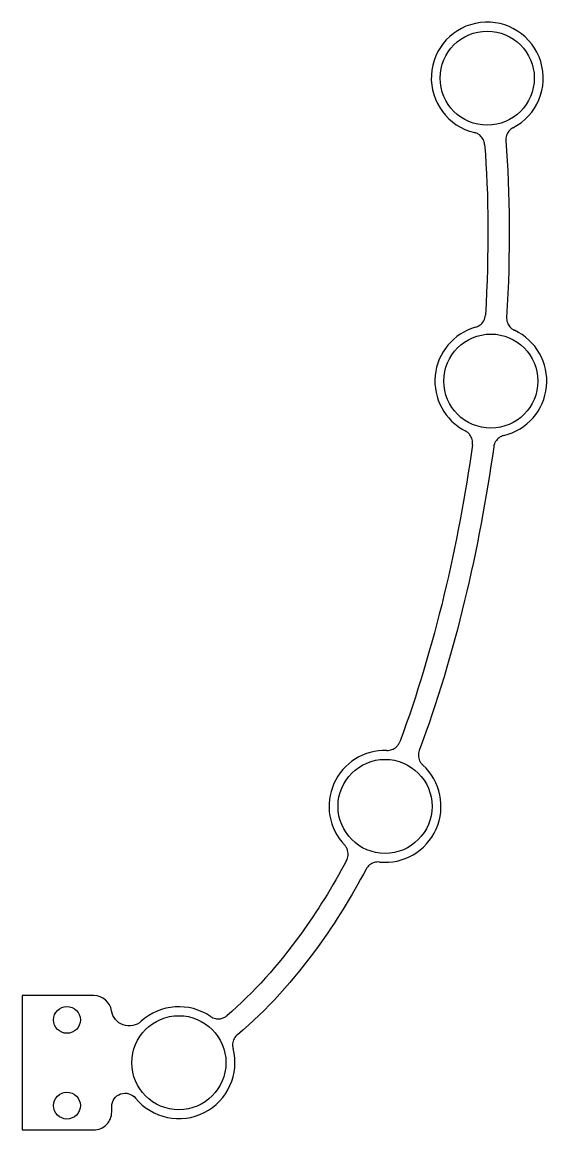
# Model space of a CAD drawing. Header units: millimetres. Extents: x 0 to 117, y 0 to 247.
import ezdxf

# ---------------------------------------------------------------- set-up
doc = ezdxf.new("R2010")
doc.units = ezdxf.units.MM

msp = doc.modelspace()

# ---------------------------------------------------------------- linework, layer by layer
msp.add_lwpolyline([(42.07, 25.31, 0.347713), (26.6, 24.25, -0.597955), (19.95, 26.61, 0.370239), (16, 30), (0, 30), (0, 0), (16, 0, 0.414214), (20, 4), (20, 5.19, -0.704978), (25.32, 7.09, 0.806071), (47.09, 18.18)], format="xyb")
for centre, radius in [((103.85, 234.94), 10.5), ((104.66, 167.26), 10.5), ((81.03, 72.26), 10.5), ((10, 24.57), 3), ((35, 15), 10.5), ((10, 5.42), 3)]:
    msp.add_circle(centre, radius)
for centre, start, end in [((103.85, 234.94), 297.3622, 256.6977), ((104.66, 167.26), 105.7721, 242.834), ((104.66, 167.26), 283.4695, 65.1359), ((81.03, 72.26), 88.1775, 223.5918), ((81.03, 72.26), 264.2515, 47.5298)]:
    msp.add_arc(centre, 12.5, start, end)
for points, knots in [([(103.27, 220.09), (103.24, 220.48), (103.14, 220.86), (102.78, 221.56), (102.54, 221.87), (102.06, 222.28), (101.86, 222.42), (101.43, 222.64), (101.21, 222.72), (100.97, 222.78)], [0, 0, 0, 0, 0.1171933, 0.1171933, 0.2343867, 0.2343867, 0.3064735, 0.3064735, 0.3785603, 0.3785603, 0.3785603, 0.3785603]), ([(109.6, 223.84), (109.25, 223.66), (108.94, 223.41), (108.43, 222.82), (108.24, 222.47), (108, 221.72), (107.95, 221.32), (107.98, 220.93)], [0, 0, 0, 0, 0.1171933, 0.1171933, 0.2343867, 0.2343867, 0.3536989, 0.3536989, 0.3536989, 0.3536989]), ([(101.26, 179.29), (101.64, 179.4), (101.99, 179.57), (102.6, 180.06), (102.86, 180.35), (103.17, 180.89), (103.26, 181.11), (103.39, 181.55), (103.43, 181.77), (103.44, 182)], [0, 0, 0, 0, 0.1171933, 0.1171933, 0.2343867, 0.2343867, 0.3031614, 0.3031614, 0.3719362, 0.3719362, 0.3719362, 0.3719362]), ([(108.18, 181.5), (108.16, 181.11), (108.21, 180.72), (108.47, 179.98), (108.66, 179.64), (109.06, 179.19), (109.21, 179.05), (109.55, 178.8), (109.73, 178.69), (109.92, 178.6)], [0, 0, 0, 0, 0.1171933, 0.1171933, 0.2343867, 0.2343867, 0.297041, 0.297041, 0.3596953, 0.3596953, 0.3596953, 0.3596953]), ([(100.55, 153.05), (100.61, 153.44), (100.59, 153.83), (100.39, 154.59), (100.22, 154.95), (99.85, 155.44), (99.7, 155.61), (99.35, 155.91), (99.16, 156.03), (98.95, 156.14)], [0, 0, 0, 0, 0.1171933, 0.1171933, 0.2343867, 0.2343867, 0.3030168, 0.3030168, 0.371647, 0.371647, 0.371647, 0.371647]), ([(107.57, 155.1), (107.19, 155.01), (106.83, 154.85), (106.2, 154.39), (105.93, 154.1), (105.61, 153.59), (105.52, 153.41), (105.38, 153.01), (105.33, 152.81), (105.3, 152.6)], [0, 0, 0, 0, 0.1171933, 0.1171933, 0.2343867, 0.2343867, 0.297177, 0.297177, 0.3599673, 0.3599673, 0.3599673, 0.3599673]), ([(81.43, 84.75), (81.82, 84.74), (82.21, 84.81), (82.94, 85.08), (83.27, 85.29), (83.73, 85.71), (83.89, 85.89), (84.15, 86.28), (84.25, 86.49), (84.34, 86.71)], [0, 0, 0, 0, 0.1171933, 0.1171933, 0.2343867, 0.2343867, 0.3047773, 0.3047773, 0.375168, 0.375168, 0.375168, 0.375168]), ([(88.68, 84.74), (88.55, 84.37), (88.48, 83.99), (88.51, 83.2), (88.6, 82.82), (88.84, 82.28), (88.95, 82.1), (89.18, 81.77), (89.32, 81.62), (89.47, 81.48)], [0, 0, 0, 0, 0.1171933, 0.1171933, 0.2343867, 0.2343867, 0.295501, 0.295501, 0.3566154, 0.3566154, 0.3566154, 0.3566154]), ([(72.44, 60.15), (72.63, 60.49), (72.75, 60.87), (72.83, 61.64), (72.79, 62.04), (72.62, 62.64), (72.52, 62.86), (72.28, 63.28), (72.14, 63.47), (71.98, 63.64)], [0, 0, 0, 0, 0.1171933, 0.1171933, 0.2343867, 0.2343867, 0.306065, 0.306065, 0.3777434, 0.3777434, 0.3777434, 0.3777434]), ([(72.44, 60.15), (69.29, 54.3), (65.87, 48.79), (62.21, 43.71), (57.19, 36.77), (51.7, 30.63), (45.72, 25.5)], [0.7371954, 0.7371954, 0.7371954, 0.7371954, 0.8185512, 0.8185512, 0.8185512, 0.9297438, 0.9297438, 0.9297438, 0.9297438]), ([(79.78, 59.82), (79.39, 59.86), (79, 59.83), (78.25, 59.6), (77.9, 59.42), (77.28, 58.92), (77.02, 58.61), (76.83, 58.26)], [0, 0, 0, 0, 0.1171933, 0.1171933, 0.2343867, 0.2343867, 0.3545949, 0.3545949, 0.3545949, 0.3545949]), ([(76.83, 58.26), (73.54, 52.13), (69.97, 46.33), (66.1, 40.97), (60.68, 33.46), (54.69, 26.8), (48.06, 21.25)], [0.7357146, 0.7357146, 0.7357146, 0.7357146, 0.8185512, 0.8185512, 0.8185512, 0.9344133, 0.9344133, 0.9344133, 0.9344133]), ([(42.07, 25.31), (42.39, 25.09), (42.76, 24.93), (43.52, 24.77), (43.91, 24.76), (44.56, 24.88), (44.81, 24.96), (45.29, 25.19), (45.52, 25.33), (45.72, 25.5)], [0, 0, 0, 0, 0.1171933, 0.1171933, 0.2343867, 0.2343867, 0.3141648, 0.3141648, 0.3939429, 0.3939429, 0.3939429, 0.3939429]), ([(48.06, 21.25), (47.76, 21), (47.51, 20.69), (47.15, 20), (47.04, 19.62), (46.97, 18.88), (47, 18.52), (47.09, 18.18)], [0, 0, 0, 0, 0.1171933, 0.1171933, 0.2343867, 0.2343867, 0.3402166, 0.3402166, 0.3402166, 0.3402166])]:
    msp.add_open_spline(points, degree=3, knots=knots)
for points in [[(107.98, 220.93), (108.94, 209.28), (109.04, 195.86), (108.18, 181.5)], [(103.27, 220.09), (104.17, 208.88), (104.26, 195.9), (103.44, 182)], [(100.55, 153.05), (97.43, 130.77), (92.11, 107.69), (84.34, 86.71)], [(105.3, 152.6), (102.12, 129.85), (96.7, 106.27), (88.68, 84.74)]]:
    msp.add_open_spline(points, degree=3)

doc.saveas('drawing.dxf')
